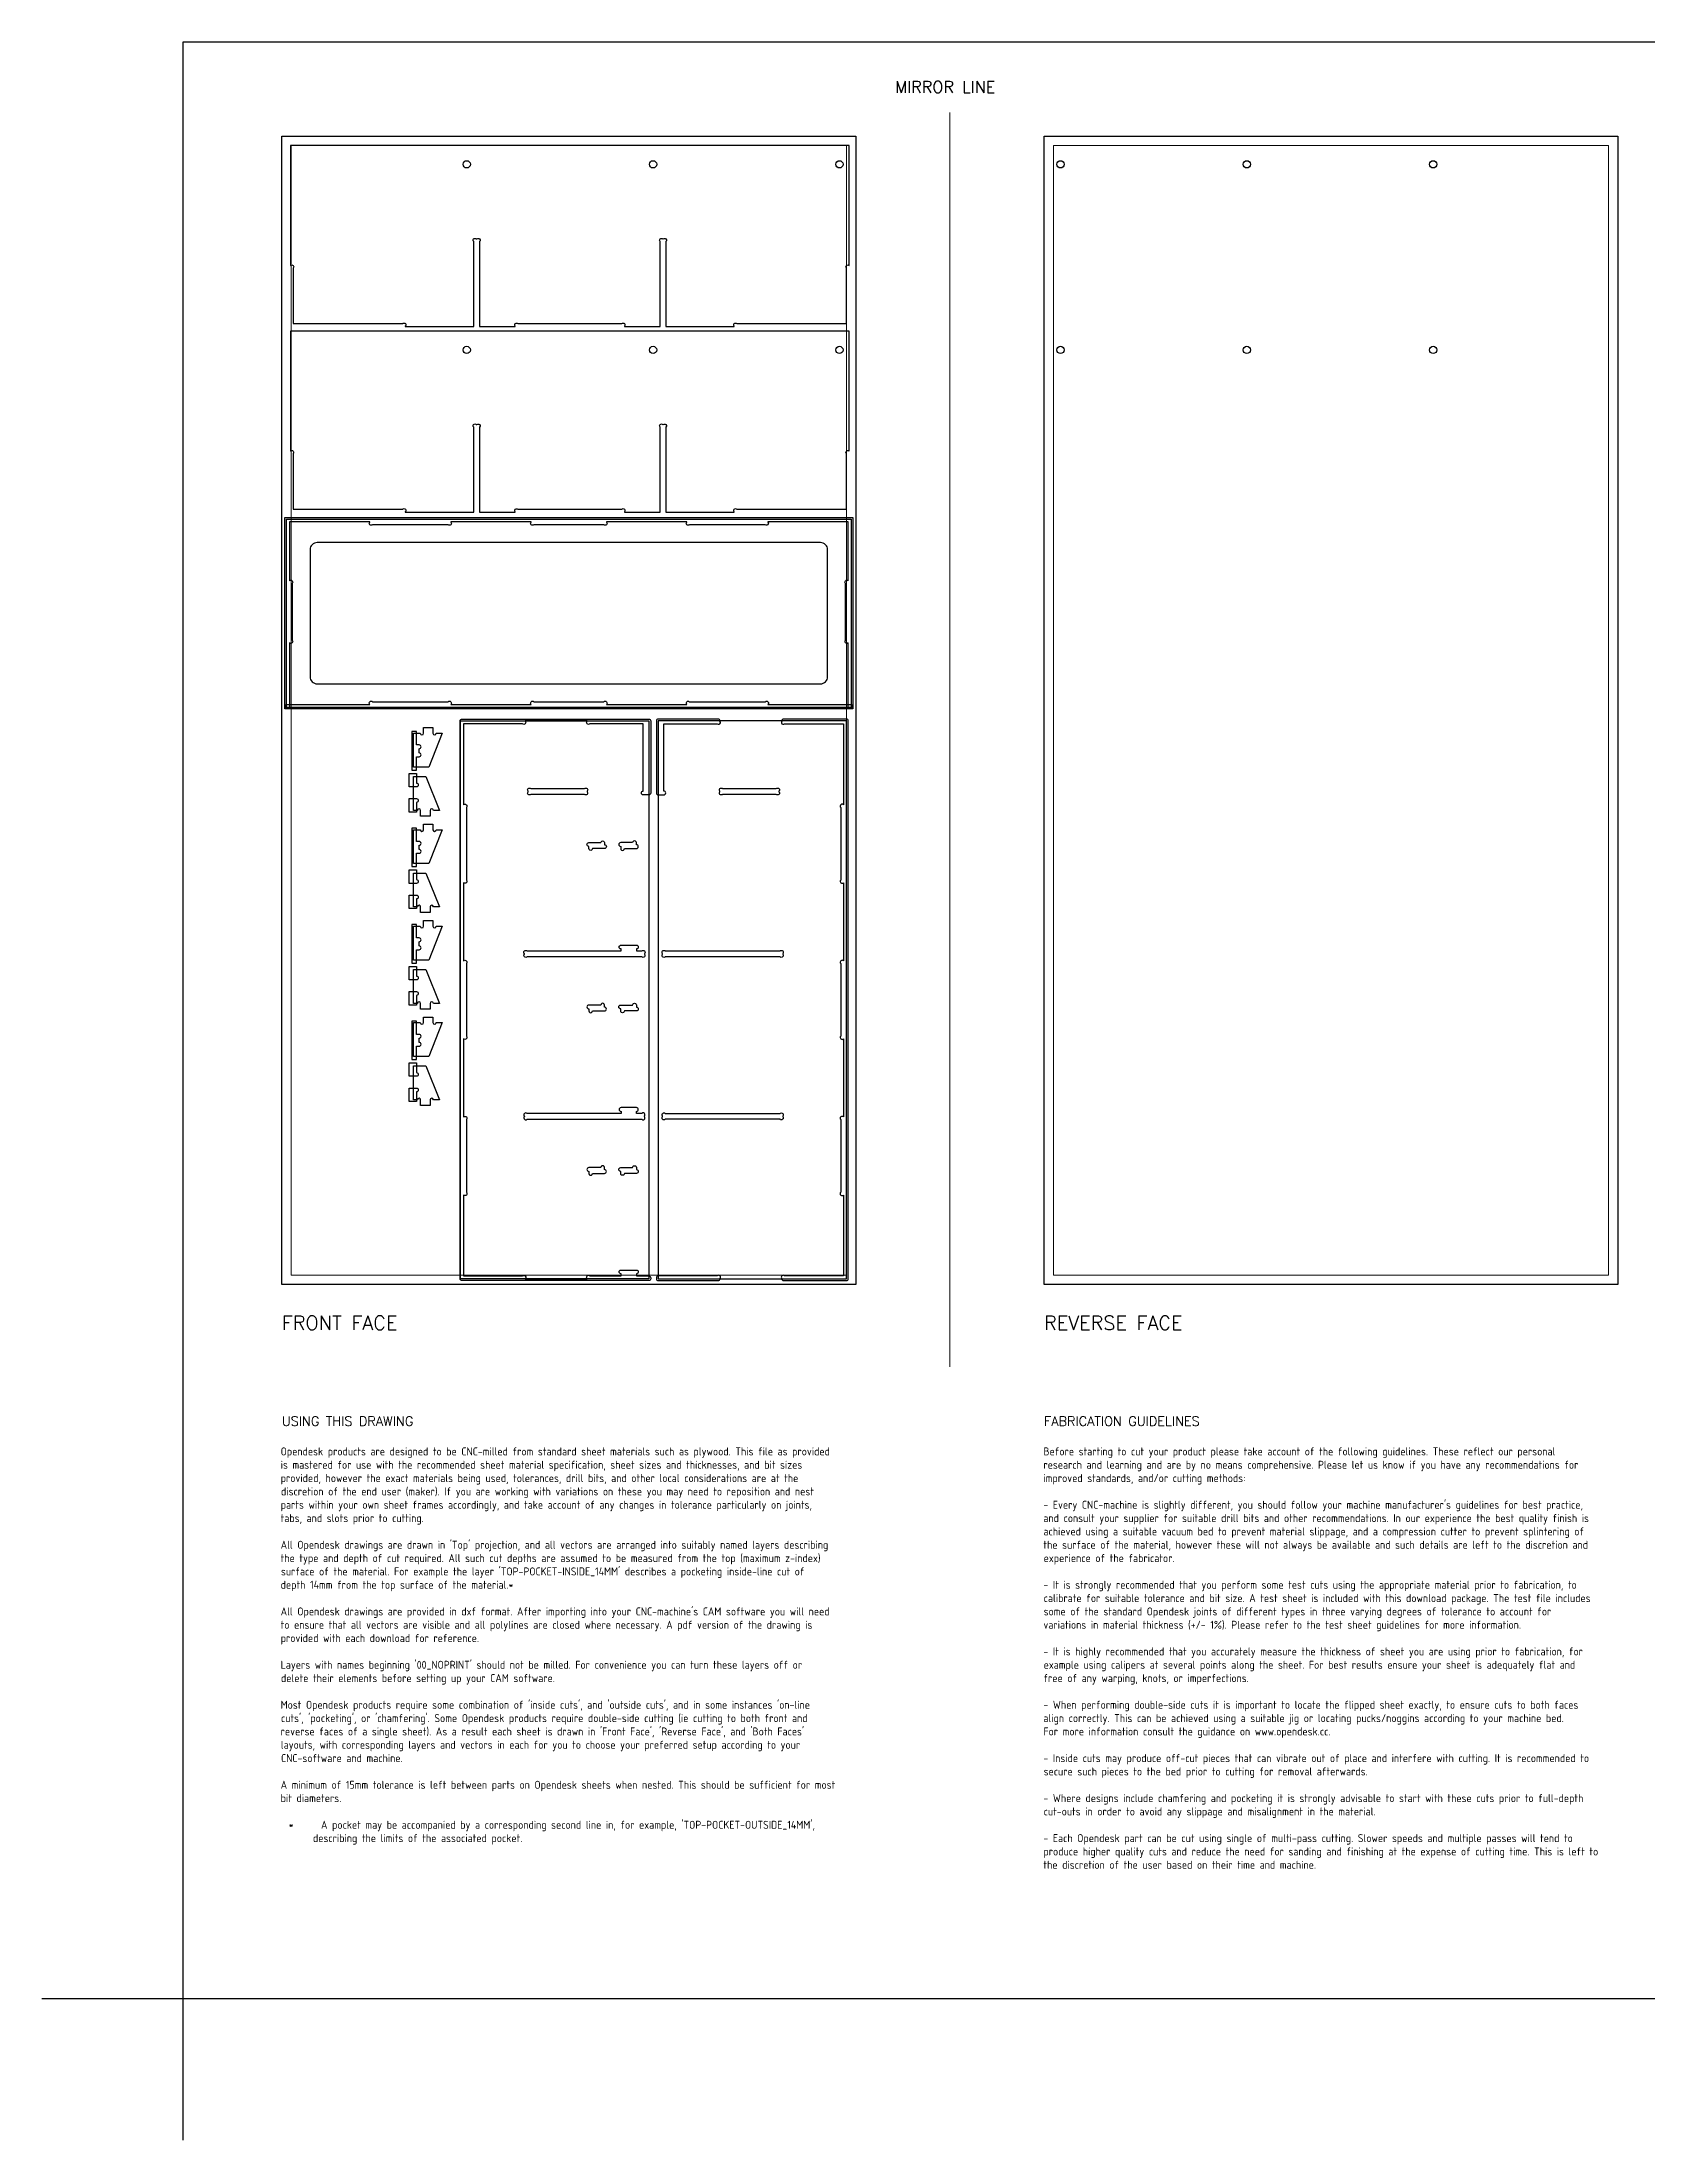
# Model space of a CAD drawing. Header units: millimetres. Extents: x -300 to 5880, y -300 to 4158.
# Drawn here: x -300 to 3112, y -300 to 4158 of the extents above; entities that cross this region are included whole.
import ezdxf
from ezdxf.enums import TextEntityAlignment as Align

# ---------------------------------------------------------------- set-up
doc = ezdxf.new("R2010")
doc.units = ezdxf.units.MM
doc.layers.add('00-NOPRINT_TEXT', color=7, linetype='Continuous', lineweight=25)
doc.layers.add('00_NOPRINT_TOLERANCE', color=7, linetype='Continuous', lineweight=5)
for name, color, linetype, lineweight, true_color in [('BOARD_$TH-NOMINAL', 3, 'Continuous', 30, 0x00ff00), ('REV-HOLE-14.763MM-DIAM_4.000MM', 196, 'Continuous', 25, 0x4b1780), ('TOP-CUT-INSIDE_12.000MM', 3, 'Continuous', 25, 0x00ff04), ('TOP-CUT-OUTSIDE_12.000MM', 60, 'Continuous', 25, 0xa0ff00), ('TOP-HOLE-14.763MM-DIAM_4.000MM', 190, 'Continuous', 25, 0x7e00ff), ('TOP-POCKET-INSIDE_6.000MM', 6, 'Continuous', 25, 0xff00e0)]:
    doc.layers.add(name, color=color, linetype=linetype, lineweight=lineweight, true_color=true_color)
doc.styles.add('OD-ISOCP-17_240', font='isocp.shx')
doc.styles.add('OD-ISOCP-17_241', font='isocp.shx')
doc.styles.add('OD-ISOCP-17_242', font='isocp.shx')
doc.styles.add('OD-ISOCP-17_243', font='isocp.shx')
doc.styles.add('OD-ISOCP-17_244', font='isocp.shx')
doc.styles.add('OD-ISOCP-17_245', font='isocp.shx')
doc.styles.add('OD-ISOCP-17_246', font='isocp.shx')
doc.styles.add('OD-ISOCP-17_247', font='isocp.shx')
doc.styles.add('OD-ISOCP-17_248', font='isocp.shx')
doc.styles.add('OD-ISOCP-17_249', font='isocp.shx')
doc.styles.add('OD-ISOCP-17_250', font='isocp.shx')
doc.styles.add('OD-ISOCP-17_251', font='isocp.shx')
doc.styles.add('OD-ISOCP-17_252', font='isocp.shx')
doc.styles.add('OD-ISOCP-17_253', font='isocp.shx')
doc.styles.add('OD-ISOCP-17_254', font='isocp.shx')
doc.styles.add('OD-ISOCP-17_255', font='isocp.shx')
doc.styles.add('OD-ISOCP-17_256', font='isocp.shx')
doc.styles.add('OD-ISOCP-17_257', font='isocp.shx')
doc.styles.add('OD-ISOCP-17_258', font='isocp.shx')
doc.styles.add('OD-ISOCP-17_259', font='isocp.shx')
doc.styles.add('OD-ISOCP-17_260', font='isocp.shx')
doc.styles.add('OD-ISOCP-17_261', font='isocp.shx')
doc.styles.add('OD-ISOCP-17_262', font='isocp.shx')
doc.styles.add('OD-ISOCP-17_263', font='isocp.shx')
doc.styles.add('OD-ISOCP-17_264', font='isocp.shx')
doc.styles.add('OD-ISOCP-17_265', font='isocp.shx')
doc.styles.add('OD-ISOCP-17_266', font='isocp.shx')
doc.styles.add('OD-ISOCP-17_267', font='isocp.shx')
doc.styles.add('OD-ISOCP-17_268', font='isocp.shx')
doc.styles.add('OD-ISOCP-17_269', font='isocp.shx')
doc.styles.add('OD-ISOCP-17_270', font='isocp.shx')
doc.styles.add('OD-ISOCP-17_271', font='isocp.shx')
doc.styles.add('OD-ISOCP-17_272', font='isocp.shx')
doc.styles.add('OD-ISOCP-17_273', font='isocp.shx')
doc.styles.add('OD-ISOCP-17_274', font='isocp.shx')
doc.styles.add('OD-ISOCP-17_275', font='isocp.shx')
doc.styles.add('OD-ISOCP-17_276', font='isocp.shx')
doc.styles.add('OD-ISOCP-17_277', font='isocp.shx')
doc.styles.add('OD-ISOCP-17_278', font='isocp.shx')
doc.styles.add('OD-ISOCP-17_279', font='isocp.shx')
doc.styles.add('OD-ISOCP-17_280', font='isocp.shx')
doc.styles.add('OD-ISOCP-17_281', font='isocp.shx')
doc.styles.add('OD-ISOCP-17_282', font='isocp.shx')
doc.styles.add('OD-ISOCP-17_283', font='isocp.shx')
doc.styles.add('OD-ISOCP-17_284', font='isocp.shx')
doc.styles.add('OD-ISOCP-17_285', font='isocp.shx')
doc.styles.add('OD-ISOCP-17_286', font='isocp.shx')
doc.styles.add('OD-ISOCP-17_287', font='isocp.shx')
doc.styles.add('OD-ISOCP-17_288', font='isocp.shx')
doc.styles.add('OD-SIMPLEX-20_87', font='simplex.shx')
doc.styles.add('OD-SIMPLEX-20_88', font='simplex.shx')
doc.styles.add('OD-SIMPLEX-25_89', font='simplex.shx')
doc.styles.add('OD-SIMPLEX-30_88', font='simplex.shx')
doc.styles.add('OD-SIMPLEX-30_89', font='simplex.shx')

# ---------------------------------------------------------------- blocks, each defined once
blk = doc.blocks.new('Borders Opendesk_7')
at = {"layer": '00-NOPRINT_TEXT'}
for p, q in [((0, 4158), (5880, 4158)), ((0, 0), (0, 4158)), ((0, 0), (-300, 0)), ((0, -300), (0, 0)), ((5880, 0), (0, 0))]:
    blk.add_line(p, q, dxfattribs=at)
at = {"layer": '00_NOPRINT_TOLERANCE', "ltscale": 0.379043}
blk.add_line((1630, 1343.2), (1630, 4008), dxfattribs=at)
at = {"layer": '00_NOPRINT_TOLERANCE', "ltscale": 0.379202}
for p, q in [((210, 3958), (1430, 3958)), ((210, 1518), (210, 3958)), ((1430, 3958), (1430, 1518)), ((1830, 3958), (3050, 3958)), ((1830, 1518), (1830, 3958)), ((3050, 3958), (3050, 1518)), ((1430, 1518), (210, 1518)), ((3050, 1518), (1830, 1518))]:
    blk.add_line(p, q, dxfattribs=at)
at = {"layer": '00_NOPRINT_TOLERANCE', "ltscale": 0.380876}
for p, q in [((230, 3938), (1410, 3938)), ((1850, 3938), (3030, 3938)), ((1410, 1538), (230, 1538)), ((3030, 1538), (1850, 1538))]:
    blk.add_line(p, q, dxfattribs=at)
at = {"layer": '00_NOPRINT_TOLERANCE', "ltscale": 0.380023}
for p, q in [((230, 1538), (230, 3938)), ((1410, 3938), (1410, 1538)), ((1850, 1538), (1850, 3938)), ((3030, 3938), (3030, 1538))]:
    blk.add_line(p, q, dxfattribs=at)
at = {"layer": 'BOARD_$TH-NOMINAL'}
for p, q in [((210, 3958), (1430, 3958)), ((210, 1518), (210, 3958)), ((1430, 3958), (1430, 1518)), ((1830, 3958), (3050, 3958)), ((1830, 1518), (1830, 3958)), ((3050, 3958), (3050, 1518)), ((1430, 1518), (210, 1518)), ((3050, 1518), (1830, 1518))]:
    blk.add_line(p, q, dxfattribs=at)
at = {"layer": '00-NOPRINT_TEXT', "style": 'OD-SIMPLEX-25_89'}
blk.add_text('MIRROR LINE', height=25, dxfattribs=at).set_placement((1513.3, 4049.9))
at = {"layer": '00-NOPRINT_TEXT', "color": 7}
for s, height, style, p in [('FRONT FACE', 30, 'OD-SIMPLEX-30_89', (210, 1451.3)), ('REVERSE FACE', 30, 'OD-SIMPLEX-30_88', (1830, 1451.3)), ('USING THIS DRAWING', 20, 'OD-SIMPLEX-20_88', (210, 1237.4)), ('FABRICATION GUIDELINES', 20, 'OD-SIMPLEX-20_87', (1830, 1237.4))]:
    blk.add_text(s, height=height, dxfattribs=dict(at, style=style)).set_placement(p, align=Align.TOP_LEFT)
for s, style, p in [('Opendesk products are designed to be CNC-milled from standard sheet materials such as plywood. This file as provided', 'OD-ISOCP-17_265', (207.4, 1154.7)), ('Before starting to cut your product please take account of the following guidelines. These reflect our personal', 'OD-ISOCP-17_240', (1828.7, 1154.7)), ('is mastered for use with the recommended sheet material specification, sheet sizes and thicknesses, and bit sizes', 'OD-ISOCP-17_266', (207.4, 1126.3)), ('provided, however the exact materials being used, tolerances, drill bits, and other local considerations are at the', 'OD-ISOCP-17_267', (207.4, 1098)), ('research and learning and are by no means comprehensive. Please let us know if you have any recommendations for', 'OD-ISOCP-17_241', (1828.7, 1126.3)), ('improved standards, and/or cutting methods:', 'OD-ISOCP-17_242', (1828.7, 1098)), ('discretion of the end user (maker). If you are working with variations on these you may need to reposition and nest', 'OD-ISOCP-17_268', (208.1, 1069.7)), ('tabs, and slots prior to cutting.', 'OD-ISOCP-17_270', (207.4, 1013)), ('parts within your own sheet frames accordingly, and take account of any changes in tolerance particularly on joints,', 'OD-ISOCP-17_269', (207.4, 1041.3)), ("- Every CNC-machine is slightly different, you should follow your machine manufacturer's guidelines for best practice,", 'OD-ISOCP-17_243', (1828.7, 1041.3)), ('and consult your supplier for suitable drill bits and other recommendations. In our experience the best quality finish is', 'OD-ISOCP-17_244', (1828.7, 1013)), ('achieved using a suitable vacuum bed to prevent material slippage, and a compression cutter to prevent splintering of', 'OD-ISOCP-17_245', (1828.7, 984.7)), ('the type and depth of cut required. All such cut depths are assumed to be measured from the top (maximum z-index)', 'OD-ISOCP-17_272', (207.4, 928)), ("All Opendesk drawings are drawn in 'Top' projection, and all vectors are arranged into suitably named layers describing", 'OD-ISOCP-17_271', (207.4, 956.3)), ('the surface of the material, however these will not always be available and such details are left to the discretion and', 'OD-ISOCP-17_246', (1828.7, 956.3)), ('experience of the fabricator.', 'OD-ISOCP-17_247', (1829.2, 928)), ("surface of the material. For example the layer 'TOP-POCKET-INSIDE_14MM' describes a pocketing inside-line cut of", 'OD-ISOCP-17_273', (208, 899.7)), ('depth 14mm from the top surface of the material.*', 'OD-ISOCP-17_274', (207.4, 871.3)), ('- It is strongly recommended that you perform some test cuts using the appropriate material prior to fabrication, to', 'OD-ISOCP-17_248', (1828.7, 871.3)), ('calibrate for suitable tolerance and bit size. A test sheet is included with this download package. The test file includes', 'OD-ISOCP-17_249', (1829.3, 843)), ('to ensure that all vectors are visible and all polylines are closed where necessary. A pdf version of the drawing is', 'OD-ISOCP-17_276', (207.4, 786.3)), ("All Opendesk drawings are provided in dxf format. After importing into your CNC-machine's CAM software you will need", 'OD-ISOCP-17_275', (207.4, 814.7)), ('variations in material thickness (+/- 1%). Please refer to the test sheet guidelines for more information.', 'OD-ISOCP-17_251', (1828.7, 786.3)), ('some of the standard Opendesk joints of different types in three varying degrees of tolerance to account for', 'OD-ISOCP-17_250', (1829.2, 814.7)), ('provided with each download for reference.', 'OD-ISOCP-17_277', (207.4, 758)), ("Layers with names beginning '00_NOPRINT' should not be milled. For convenience you can turn these layers off or", 'OD-ISOCP-17_278', (207.4, 701.3)), ('- It is highly recommended that you accurately measure the thickness of sheet you are using prior to fabrication, for', 'OD-ISOCP-17_252', (1828.7, 729.7)), ('example using calipers at several points along the sheet. For best results ensure your sheet is adequately flat and', 'OD-ISOCP-17_253', (1829.2, 701.3)), ('delete their elements before setting up your CAM software.', 'OD-ISOCP-17_279', (208.1, 673)), ('free of any warping, knots, or imperfections.', 'OD-ISOCP-17_254', (1828.7, 673)), ("Most Opendesk products require some combination of 'inside cuts', and 'outside cuts', and in some instances 'on-line", 'OD-ISOCP-17_280', (207.4, 616.3)), ('- When performing double-side cuts it is important to locate the flipped sheet exactly, to ensure cuts to both faces', 'OD-ISOCP-17_255', (1828.7, 616.3)), ("reverse faces of a single sheet). As a result each sheet is drawn in 'Front Face', 'Reverse Face', and 'Both Faces'", 'OD-ISOCP-17_282', (207.4, 559.7)), ("cuts', 'pocketing', or 'chamfering'. Some Opendesk products require double-side cutting (ie cutting to both front and", 'OD-ISOCP-17_281', (208.1, 588)), ('align correctly. This can be achieved using a suitable jig or locating pucks/noggins according to your machine bed.', 'OD-ISOCP-17_256', (1828.7, 588)), ('layouts, with corresponding layers and vectors in each for you to choose your preferred setup according to your', 'OD-ISOCP-17_283', (207.8, 531.3)), ('For more information consult the guidance on www.opendesk.cc.', 'OD-ISOCP-17_257', (1828.7, 559.7)), ('CNC-software and machine.', 'OD-ISOCP-17_284', (208.2, 503)), ('- Inside cuts may produce off-cut pieces that can vibrate out of place and interfere with cutting. It is recommended to', 'OD-ISOCP-17_258', (1828.7, 503)), ('secure such pieces to the bed prior to cutting for removal afterwards.', 'OD-ISOCP-17_259', (1829.2, 474.7)), ('A minimum of 15mm tolerance is left between parts on Opendesk sheets when nested. This should be sufficient for most', 'OD-ISOCP-17_285', (207.4, 446.3)), ('bit diameters.', 'OD-ISOCP-17_286', (207.4, 418)), ('- Where designs include chamfering and pocketing it is strongly advisable to start with these cuts prior to full-depth', 'OD-ISOCP-17_260', (1828.7, 418)), ('cut-outs in order to avoid any slippage and misalignment in the material.', 'OD-ISOCP-17_261', (1829.3, 389.7)), ("*      A pocket may be accompanied by a corresponding second line in, for example, 'TOP-POCKET-OUTSIDE_14MM',", 'OD-ISOCP-17_287', (224.4, 361.3)), ('describing the limits of the associated pocket.', 'OD-ISOCP-17_288', (276.1, 333)), ('- Each Opendesk part can be cut using single of multi-pass cutting. Slower speeds and multiple passes will tend to', 'OD-ISOCP-17_262', (1828.7, 333)), ('produce higher quality cuts and reduce the need for sanding and finishing at the expense of cutting time. This is left to', 'OD-ISOCP-17_263', (1828.7, 304.7)), ('the discretion of the user based on their time and machine.', 'OD-ISOCP-17_264', (1828.7, 276.3))]:
    blk.add_text(s, height=17, dxfattribs=dict(at, style=style)).set_placement(p)

msp = doc.modelspace()

# ---------------------------------------------------------------- linework, layer by layer
at = {"layer": 'REV-HOLE-14.763MM-DIAM_4.000MM'}
for centre in [(1864.9, 3898), (2261, 3898), (2657.1, 3898), (1864.9, 3503.6), (2261, 3503.6), (2657.1, 3503.6)]:
    msp.add_circle(centre, 7.74, dxfattribs=at)
at = {"layer": 'TOP-CUT-INSIDE_12.000MM'}
msp.add_lwpolyline([(270, 3079.2), (270, 2809.2, 0.414214), (285, 2794.2), (1355, 2794.2, 0.414214), (1370, 2809.2), (1370, 3079.2, 0.414214), (1355, 3094.2), (285, 3094.2, 0.414214), (270, 3079.2)], format="xyb", dxfattribs=at)
at = {"layer": 'TOP-CUT-OUTSIDE_12.000MM'}
for points in [[(932.4, 3559.6, -1), (938, 3553.9), (938, 3553.6), (1014, 3553.6), (1014, 3733.9, -1), (1019.6, 3739.6), (1020.7, 3739.6, -1), (1026.4, 3733.9), (1026.4, 3553.6), (1171.6, 3553.6), (1171.6, 3553.9, -1), (1177.3, 3559.6), (1410.1, 3559.6), (1410.1, 3677.6, -1), (1415.7, 3683.2), (1416.1, 3683.2), (1416.1, 3938), (228, 3938), (228, 3683.2), (228.4, 3683.2, -1), (234, 3677.6), (234, 3559.6), (466.8, 3559.6, -1), (472.4, 3553.9), (472.4, 3553.6), (617.7, 3553.6), (617.7, 3733.9, -1), (623.3, 3739.6), (624.4, 3739.6, -1), (630.1, 3733.9), (630.1, 3553.6), (706, 3553.6), (706, 3553.9, -1), (711.7, 3559.6), (932.4, 3559.6)], [(932.4, 3165.2, -1), (938, 3159.5), (938, 3159.2), (1014, 3159.2), (1014, 3339.5, -1), (1019.6, 3345.2), (1020.7, 3345.2, -1), (1026.4, 3339.5), (1026.4, 3159.2), (1171.6, 3159.2), (1171.6, 3159.5, -1), (1177.3, 3165.2), (1410.1, 3165.2), (1410.1, 3283.2, -1), (1415.7, 3288.8), (1416.1, 3288.8), (1416.1, 3543.6), (228, 3543.6), (228, 3288.8), (228.4, 3288.8, -1), (234, 3283.2), (234, 3165.2), (466.8, 3165.2, -1), (472.4, 3159.5), (472.4, 3159.2), (617.7, 3159.2), (617.7, 3339.5, -1), (623.3, 3345.2), (624.4, 3345.2, -1), (630.1, 3339.5), (630.1, 3159.2), (706, 3159.2), (706, 3159.5, -1), (711.7, 3165.2), (932.4, 3165.2)]]:
    msp.add_lwpolyline(points, format="xyb", dxfattribs=at)
for points in [[(1420, 2744.2), (220, 2744.2), (220, 3144.2), (1420, 3144.2)], [(990, 1530.2), (590, 1530.2), (590, 2715.2), (990, 2715.2)], [(1010, 1530.2), (1410, 1530.2), (1410, 2715.2), (1010, 2715.2)]]:
    msp.add_lwpolyline(points, close=True, dxfattribs=at)
for points in [[(511, 2689.2), (511, 2701.2), (531, 2701.2), (531, 2689.2, 1), (538, 2689.2), (551, 2689.2), (522.2, 2617.2), (490, 2617.2), (490, 2689.2), (504, 2689.2, 1)], [(525, 2525.2), (525, 2513.2), (505, 2513.2), (505, 2525.2, 1), (498, 2525.2), (490, 2525.2), (490, 2597.2), (516.2, 2597.2), (545, 2525.2), (532, 2525.2, 1)], [(511, 2484.2), (511, 2496.2), (531, 2496.2), (531, 2484.2, 1), (538, 2484.2), (551, 2484.2), (522.2, 2412.2), (490, 2412.2), (490, 2484.2), (504, 2484.2, 1)], [(525, 2320.2), (525, 2308.2), (505, 2308.2), (505, 2320.2, 1), (498, 2320.2), (490, 2320.2), (490, 2392.2), (516.2, 2392.2), (545, 2320.2), (532, 2320.2, 1)], [(511, 2279.2), (511, 2291.2), (531, 2291.2), (531, 2279.2, 1), (538, 2279.2), (551, 2279.2), (522.2, 2207.2), (490, 2207.2), (490, 2279.2), (504, 2279.2, 1)], [(525, 2115.2), (525, 2103.2), (505, 2103.2), (505, 2115.2, 1), (498, 2115.2), (490, 2115.2), (490, 2187.2), (516.2, 2187.2), (545, 2115.2), (532, 2115.2, 1)], [(511, 2074.2), (511, 2086.2), (531, 2086.2), (531, 2074.2, 1), (538, 2074.2), (551, 2074.2), (522.2, 2002.2), (490, 2002.2), (490, 2074.2), (504, 2074.2, 1)], [(525, 1910.2), (525, 1898.2), (505, 1898.2), (505, 1910.2, 1), (498, 1910.2), (490, 1910.2), (490, 1982.2), (516.2, 1982.2), (545, 1910.2), (532, 1910.2, 1)]]:
    msp.add_lwpolyline(points, format="xyb", close=True, dxfattribs=at)
at = {"layer": 'TOP-HOLE-14.763MM-DIAM_4.000MM'}
for centre in [(602.9, 3898), (999, 3898), (1395.1, 3898), (602.9, 3503.6), (999, 3503.6), (1395.1, 3503.6)]:
    msp.add_circle(centre, 7.74, dxfattribs=at)
at = {"layer": 'TOP-POCKET-INSIDE_6.000MM'}
for points in [[(1237.3, 3132.2), (1076.4, 3132.2, -1), (1070.8, 3137.8), (1070.8, 3138.2), (900.1, 3138.2), (900.1, 3137.8, -1), (894.5, 3132.2), (745.5, 3132.2, -1), (739.9, 3137.8), (739.9, 3138.2), (569.2, 3138.2), (569.2, 3137.8, -1), (563.6, 3132.2), (402.7, 3132.2, -1), (397, 3137.8), (397, 3138.2), (226, 3138.2), (226, 3013.2), (226.3, 3013.2, -1), (232, 3007.5), (232, 2886.8, -1), (226.3, 2881.2), (226, 2881.2), (226, 2740.7), (216.5, 2740.7), (216.5, 3147.7), (1423.5, 3147.7), (1423.5, 2740.7), (1414, 2740.7), (1414, 2881.2), (1413.7, 2881.2, -1), (1408, 2886.8), (1408, 3007.5, -1), (1413.7, 3013.2), (1414, 3013.2), (1414, 3138.2), (1243, 3138.2), (1243, 3137.8, -1), (1237.3, 3132.2)], [(1243, 2750.5), (1243, 2750.2), (1421.7, 2750.2), (1421.7, 2740.7), (219.4, 2740.7), (219.4, 2750.2), (397, 2750.2), (397, 2750.5, -1), (402.7, 2756.2), (563.6, 2756.2, -1), (569.2, 2750.5), (569.2, 2750.2), (739.9, 2750.2), (739.9, 2750.5, -1), (745.5, 2756.2), (894.5, 2756.2, -1), (900.1, 2750.5), (900.1, 2750.2), (1070.8, 2750.2), (1070.8, 2750.5, -1), (1076.4, 2756.2), (1237.3, 2756.2, -1), (1243, 2750.5)], [(858.9, 2714.8), (858.9, 2715.2), (727.3, 2715.2), (727.3, 2714.8, -1), (721.6, 2709.2), (596.1, 2709.2), (596.1, 2537.3), (596.4, 2537.3, -0.999986), (602.1, 2531.7), (602.1, 2377.1, -0.999986), (596.4, 2371.5), (596.1, 2371.5), (596.1, 2205.6), (596.4, 2205.6, -0.999986), (602.1, 2200), (602.1, 2045.4, -0.999986), (596.4, 2039.8), (596.1, 2039.8), (596.1, 1873.9), (596.4, 1873.9, -0.999986), (602.1, 1868.2), (602.1, 1713.7, -0.999986), (596.4, 1708), (596.1, 1708), (596.1, 1536.2), (721.6, 1536.2, -1), (727.3, 1530.5), (727.3, 1530.2), (858.9, 1530.2), (858.9, 1530.5, -1), (864.5, 1536.2), (930.9, 1536.2), (930.9, 1540.6, -1), (930.9, 1548.6), (963.6, 1548.6, -1), (963.6, 1540.6), (963.6, 1536.2), (990, 1536.2, -0.414214), (994, 1532.2), (994, 1530.2, -0.414214), (990, 1526.2), (593, 1526.2, -0.414214), (589, 1530.2), (589, 2715.2, -0.414214), (593, 2719.2), (990, 2719.2, -0.414214), (994, 2715.2), (994, 2562.2, -0.414214), (990, 2558.2), (978.1, 2558.2, -1), (978.1, 2566.2), (978.1, 2709.2), (864.5, 2709.2, -1), (858.9, 2714.8)], [(1141.1, 2714.8), (1141.1, 2715.2, 0.414214), (1137.1, 2719.2), (1010, 2719.2, 0.414214), (1006, 2715.2), (1006, 2562.2, 0.414214), (1010, 2558.2), (1021.9, 2558.2, 1), (1021.9, 2566.2), (1021.9, 2709.2), (1135.5, 2709.2, 1), (1141.1, 2714.8)], [(895.8, 2456.7), (895.8, 2452.3, -0.999999), (895.8, 2444.3), (870.4, 2444.3, -1.000001), (862.4, 2444.3), (862.4, 2448.7, -0.999999), (862.4, 2456.7), (887.8, 2456.7, -1.000001), (895.8, 2456.7)], [(963.6, 2456.7, 1.000001), (955.6, 2456.7), (930.2, 2456.7, 0.999999), (930.2, 2448.7), (930.2, 2444.3, 1.000001), (938.2, 2444.3), (963.6, 2444.3, 0.999999), (963.6, 2452.3), (963.6, 2456.7)], [(895.8, 2111.5, 1.000001), (887.8, 2111.5), (862.4, 2111.5, 0.999999), (862.4, 2103.5), (862.4, 2099.1, 1.000001), (870.4, 2099.1), (895.8, 2099.1, 0.999999), (895.8, 2107.1), (895.8, 2111.5)], [(930.2, 2099.1), (930.2, 2103.5, -0.999999), (930.2, 2111.5), (955.6, 2111.5, -1.000001), (963.6, 2111.5), (963.6, 2107.1, -0.999999), (963.6, 2099.1), (938.2, 2099.1, -1.000001), (930.2, 2099.1)], [(862.4, 1753.9, 1.000001), (870.4, 1753.9), (895.8, 1753.9, 0.999999), (895.8, 1761.9), (895.8, 1766.3, 1.000001), (887.8, 1766.3), (862.4, 1766.3, 0.999999), (862.4, 1758.3), (862.4, 1753.9)], [(930.2, 1753.9), (930.2, 1758.3, -0.999999), (930.2, 1766.3), (955.6, 1766.3, -1.000001), (963.6, 1766.3), (963.6, 1761.9, -0.999999), (963.6, 1753.9), (938.2, 1753.9, -1.000001), (930.2, 1753.9)], [(1135.5, 1536.2), (1010, 1536.2, 0.414214), (1006, 1532.2), (1006, 1530.2, 0.414214), (1010, 1526.2), (1137.1, 1526.2, 0.414214), (1141.1, 1530.2), (1141.1, 1530.5, 1), (1135.5, 1536.2)]]:
    msp.add_lwpolyline(points, format="xyb", dxfattribs=at)
for points in [[(502, 2647.2), (502, 2656.2, 1), (502, 2664.2), (496, 2664.2), (496, 2692.7), (486, 2692.7), (486, 2610.7), (496, 2610.7), (496, 2639.2), (502, 2639.2, 1)], [(1278.4, 2709.2), (1403.9, 2709.2), (1403.9, 2537.3), (1403.6, 2537.3, 0.999986), (1397.9, 2531.7), (1397.9, 2377.1, 0.999986), (1403.6, 2371.5), (1403.9, 2371.5), (1403.9, 2205.6), (1403.6, 2205.6, 0.999986), (1397.9, 2200), (1397.9, 2045.4, 0.999986), (1403.6, 2039.8), (1403.9, 2039.8), (1403.9, 1873.9), (1403.6, 1873.9, 0.999986), (1397.9, 1868.2), (1397.9, 1713.7, 0.999986), (1403.6, 1708), (1403.9, 1708), (1403.9, 1536.2), (1278.4, 1536.2, 1), (1272.7, 1530.5), (1272.7, 1530.2, 0.414214), (1276.7, 1526.2), (1410, 1526.2, 0.414214), (1414, 1530.2), (1414, 2715.2, 0.414214), (1410, 2719.2), (1276.7, 2719.2, 0.414214), (1272.7, 2715.2), (1272.7, 2714.8, 1)], [(496, 2575.2), (480.5, 2575.2), (480.5, 2603.7), (496, 2603.7), (496, 2583.2, -1)], [(480.5, 2521.7), (480.5, 2550.2), (496, 2550.2, -1), (496, 2542.2), (496, 2521.7)], [(858.8, 2564.8, -0.998989), (853.1, 2559.2), (739.1, 2559.2, -0.998937), (733.4, 2564.8), (733.4, 2565.9, -0.998989), (739.1, 2571.6), (853.1, 2571.6, -1), (858.8, 2565.9)], [(1266.6, 2564.8, -0.998937), (1260.9, 2559.2), (1146.9, 2559.2, -0.998989), (1141.2, 2564.8), (1141.2, 2565.9, -1), (1146.9, 2571.6), (1260.9, 2571.6, -0.998989), (1266.6, 2565.9)], [(496, 2459.2), (496, 2487.7), (486, 2487.7), (486, 2405.7), (496, 2405.7), (496, 2434.2), (502, 2434.2, 1), (502, 2442.2), (502, 2451.2, 1), (502, 2459.2)], [(496, 2370.2), (480.5, 2370.2), (480.5, 2398.7), (496, 2398.7), (496, 2378.2, -1)], [(480.5, 2316.7), (480.5, 2345.2), (496, 2345.2, -1), (496, 2337.2), (496, 2316.7)], [(502, 2229.2, 1), (502, 2237.2), (502, 2246.2, 1), (502, 2254.2), (496, 2254.2), (496, 2282.7), (486, 2282.7), (486, 2200.7), (496, 2200.7), (496, 2229.2)], [(980.7, 2220.8), (980.7, 2219.7, -0.999046), (975, 2214.1), (731.2, 2214.1, -0.998934), (725.5, 2219.7), (725.5, 2220.8, -0.998992), (731.2, 2226.5), (930.9, 2226.5), (930.9, 2230.9, -1), (930.9, 2238.9), (963.6, 2238.9, -1), (963.6, 2230.9), (963.6, 2226.5), (975, 2226.5, -0.999943)], [(496, 2165.2), (480.5, 2165.2), (480.5, 2193.7), (496, 2193.7), (496, 2173.2, -1)], [(1025, 2226.5), (1268.8, 2226.5, -0.998992), (1274.5, 2220.8), (1274.5, 2219.7, -0.998934), (1268.8, 2214.1), (1025, 2214.1, -0.999046), (1019.3, 2219.7), (1019.3, 2220.8, -0.999943)], [(480.5, 2111.7), (480.5, 2140.2), (496, 2140.2, -1), (496, 2132.2), (496, 2111.7)], [(502, 2049.2), (496, 2049.2), (496, 2077.7), (486, 2077.7), (486, 1995.7), (496, 1995.7), (496, 2024.2), (502, 2024.2, 1), (502, 2032.2), (502, 2041.2, 1)], [(496, 1960.2), (480.5, 1960.2), (480.5, 1988.7), (496, 1988.7), (496, 1968.2, -1)], [(480.5, 1906.7), (480.5, 1935.2), (496, 1935.2, -1), (496, 1927.2), (496, 1906.7)], [(930.9, 1893.7, 1), (930.9, 1885.7), (930.9, 1881.3), (731.2, 1881.3, 0.998934), (725.5, 1875.6), (725.5, 1874.5, 0.998992), (731.2, 1868.9), (975, 1868.9, 0.99888), (980.7, 1874.5), (980.7, 1875.6, 1.000057), (975, 1881.3), (963.6, 1881.3), (963.6, 1885.7, 1), (963.6, 1893.7)], [(1025, 1881.3), (1268.8, 1881.3, -0.998934), (1274.5, 1875.6), (1274.5, 1874.5, -0.998992), (1268.8, 1868.9), (1025, 1868.9, -0.99888), (1019.3, 1874.5), (1019.3, 1875.6, -1.000057)]]:
    msp.add_lwpolyline(points, format="xyb", close=True, dxfattribs=at)

# ---------------------------------------------------------------- block references
msp.add_blockref('Borders Opendesk_7', (0, 0))

doc.saveas('drawing.dxf')
